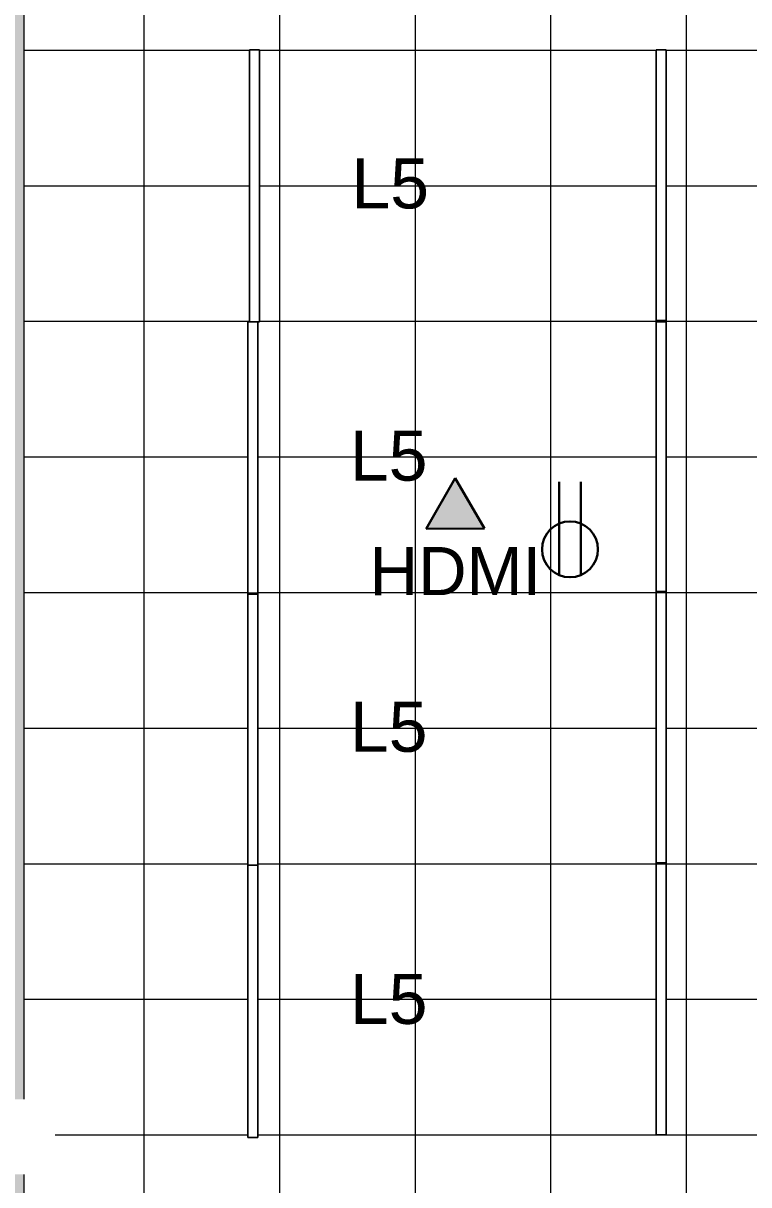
# Model space of a CAD drawing. Header units: inches. Extents: x -24 to 3083, y 122 to 13691.
# Drawn here: x 1251.1 to 1379.6, y 12182.6 to 12388.2 of the extents above; entities that cross this region are included whole.
import ezdxf

# ---------------------------------------------------------------- set-up
doc = ezdxf.new("R2010")
doc.units = ezdxf.units.IN
doc.header["$MEASUREMENT"] = 0
for name, color, linetype, lineweight in [('X2$0$A-ANNO-NOTE', 131, 'Continuous', 9), ('X2$0$A-CLNG', 13, 'Continuous', 13), ('X2$0$A-CLNG-PATT', 13, 'Continuous', 13), ('X2$0$A-DETL-GENF', 92, 'Continuous', 9), ('X2$0$E-LITE-EQPM', 33, 'Continuous', 9), ('X2$0$E-LITE-EQPM-IDEN', 33, 'Continuous', 9), ('X2$0$G-ANNO-DIMS', 111, 'Continuous', 9)]:
    doc.layers.add(name, color=color, linetype=linetype, lineweight=lineweight)
doc.styles.add('X2$0$Arial_3', font='arial.ttf', dxfattribs={"height": 8.85179640718562})
doc.styles.add('X2$0$Swis721 Lt BT', font='swissl.ttf', dxfattribs={"height": 8.51463790446841})

# ---------------------------------------------------------------- blocks, each defined once
blk = doc.blocks.new('X2$0$Lighting-Recessed-Axis-Sculpt - SCR-B4-300-80-35-F-4-V5-FIRST FLOOR')
at = {"layer": 'X2$0$A-DETL-GENF'}
for p, q in [((24.08500000000024, 0.874999999999668), (-24.08499999999975, 0.874999999999668)), ((-24.08499999999975, 0.874999999999668), (-24.08499999999975, -0.8750000000003315)), ((-24.08499999999975, 0.874999999999668), (24.08500000000024, 0.874999999999668)), ((-24.08499999999975, -0.8750000000003315), (-24.08499999999975, 0.874999999999668)), ((24.08500000000024, -0.8750000000003315), (24.08500000000024, 0.874999999999668)), ((24.08500000000024, 0.874999999999668), (24.08500000000024, -0.8750000000003315)), ((-24.08499999999975, -0.8750000000003315), (24.08500000000024, -0.8750000000003315)), ((24.08500000000024, -0.8750000000003315), (-24.08499999999975, -0.8750000000003315))]:
    blk.add_line(p, q, dxfattribs=at)
blk = doc.blocks.new('X2')
at = {"layer": 'X2$0$A-ANNO-NOTE'}
blk.add_hatch(color=256, dxfattribs=at).paths.add_polyline_path([(26264.08741166074, 12298.71286188887), (26269.2329267887, 12307.65179665588), (26274.40151381571, 12298.726182456)], flags=0)
at = {"layer": 'X2$0$A-CLNG-PATT'}
h = blk.add_hatch(dxfattribs=at)
h.set_pattern_fill('FP2_1', color=256, style=0, pattern_type=2)
h.set_pattern_definition([(0, (0, 0), (30.72, 7.68), [1.267, -21.773, 1.267, -21.773, -122.88]), (0, (0, 0), (30.72, 7.68), [-46.08, 1.267, -44.813, 1.267, -21.773, -53.76]), (0, (0, 0), (30.72, 7.68), [-115.2, 1.267, -14.093, 1.267, -37.133]), (120, (11.52, 3.84), (-22.01107510106448, 22.76430040425796), [1.267, -21.773, 1.267, -21.773, -122.88]), (120, (11.52, 3.84), (-22.01107510106448, 22.76430040425796), [-46.07999999999999, 1.267, -44.813, 1.267, -21.773, -53.75999999999999]), (120, (11.52, 3.84), (-22.01107510106448, 22.76430040425796), [-115.2, 1.267, -14.093, 1.267, -37.133]), (240, (15.36, 19.2), (-8.708924898935503, -30.44430040425795), [1.267, -21.773, 1.267, -21.773, -122.88]), (240, (15.36, 19.2), (-8.708924898935503, -30.44430040425795), [-46.08, 1.267, -44.813, 1.267, -21.773, -53.76]), (240, (15.36, 19.2), (-8.708924898935503, -30.44430040425795), [-115.2, 1.267, -14.093, 1.267, -37.133])])
h.paths.add_polyline_path([(25694.33336055828, 12119.16813648421), (25694.33336055828, 12138.40076148421), (25540.30722931332, 12138.40076148421), (25540.30722931332, 12119.16813648421), (25641.98303642479, 12119.16813648421)], flags=0)
h.paths.add_polyline_path([(26192.85965643385, 12119.17263648422), (26332.6414855583, 12119.17263648422), (26332.6414855583, 12138.40076148421), (26192.85965643385, 12138.40076148421), (26192.85965643385, 12428.37745533608), (26438.30722931333, 12463.19617521241), (26438.30722931333, 12138.40076148421), (26351.64148555828, 12138.40076148421), (26351.64148555828, 12119.17263648422), (26456.30722931333, 12119.17263648422), (26456.30722931333, 12483.92983184179), (26192.12609085786, 12446.45360443982), (26192.12609085786, 12475.50955231424), (26164.12609085786, 12475.50955231424), (26164.12609085786, 12474.25955231424), (26159.87609085786, 12474.25955231424), (26159.87609085786, 12475.50955231424), (26136.12609085786, 12475.50955231424), (26136.12609085786, 12438.50955231414), (25892.28144421932, 12403.91824246407), (25891.11037864333, 12403.91826148419), (25891.11037864333, 12441.66413034901), (25865.23537864333, 12441.66413034901), (25865.23537864333, 12440.41413034901), (25860.98537864333, 12440.41413034901), (25860.98537864333, 12441.66413034901), (25835.11037864333, 12441.66413034901), (25835.11037864333, 12403.9182614842), (25515.31948555829, 12403.9182614842), (25515.31948555829, 12365.91851148421), (25530.3067355583, 12365.91851148421), (25530.3067355583, 12341.91851148421), (25515.38386654815, 12341.91851148421), (25515.38386654815, 12141.56399912924), (25533.38386654815, 12141.56399912924), (25533.38386654815, 12385.9182614842), (25835.11037864333, 12385.9182614842), (25835.11037864333, 12138.40076148421), (25751.48073555829, 12138.40076148421), (25751.48073555829, 12119.17263648422), (25852.64148555829, 12119.17263648422), (25852.64148555829, 12136.23013648421), (25860.98537864334, 12136.23013648421), (25860.98537864334, 12137.23069898422), (25865.23537864334, 12137.23069898422), (25865.23537864334, 12136.23013648421), (25871.64148555829, 12136.23013648421), (25871.64148555829, 12119.17263648422), (26092.64148555829, 12119.17263648422), (26092.64148555829, 12138.40076148421), (25892.28144421932, 12138.40076148421), (25892.28144421932, 12385.73800916321), (26131.25109085787, 12419.63778290161), (26131.25109085787, 12138.40076148421), (26111.64148555828, 12138.40076148421), (26111.64148555828, 12119.17263648422), (26159.38198555829, 12119.17263648422), (26159.38198555829, 12136.17263648422), (26159.87609085787, 12136.17263648422), (26159.87609085787, 12137.42263648422), (26164.12609085787, 12137.42263648422), (26164.12609085787, 12136.17263648422), (26164.25698555829, 12136.17263648422), (26164.25698555829, 12119.17263648422)], flags=0)
h.paths.add_polyline_path([(25931.70798530112, 12129.58543204254), (25932.06505871468, 12128.70315536366), (25932.19606615642, 12128.69489912422), (25932.27124627082, 12128.75840315282), (25932.28632521731, 12128.87293912267), (25932.21599848166, 12128.96459070896), (25932.10146251181, 12128.97966965545), (25932.00981092552, 12128.9093429198), (25931.97495106126, 12128.87293912267), (25931.79416457831, 12129.35543204254)], flags=0)
h.paths.add_polyline_path([(26042.49314155113, 12129.58543204254), (26042.20639487322, 12128.87293912267), (26042.13606813757, 12128.96459070896), (26042.02153216772, 12128.97966965545), (26041.92988058143, 12128.9093429198), (26041.91884355664, 12128.78504888775), (26041.98512837058, 12128.70315536366), (26042.09966434044, 12128.68807641717), (26042.19131592673, 12128.75840315282), (26042.4097243455, 12129.35543204254)], flags=0)
h.paths.add_polyline_path([(26000.49091142479, 12125.19715079254), (25932.55564155112, 12125.19715079254), (25932.52439155112, 12125.92918204254), (25931.70798530112, 12125.93152579254), (25931.70798530112, 12129.58543204254), (25932.52439155112, 12129.58543204254), (25932.55972601585, 12130.90696420125), (25932.59506048057, 12130.91643204254), (25938.55564155112, 12130.88518204254), (25938.55564155112, 12131.05543204254), (26035.64548530112, 12131.05543204254), (26035.64548530112, 12130.88518204254), (26041.67432731574, 12130.85529415655), (26041.67673530112, 12129.58543204254), (26042.49314155113, 12129.58543204254), (26042.49314155113, 12125.92918204254), (26041.67673530112, 12125.92590079254), (26041.64548530112, 12125.19715079254), (26011.35478642479, 12125.19715079254)], flags=0)
h.paths.add_polyline_path([(26042.49229151166, 12125.93152579254), (26042.13606813757, 12126.81145872141), (26042.00506069583, 12126.81971496085), (26041.92988058143, 12126.75621093226), (26041.91480163494, 12126.64167496241), (26041.98512837058, 12126.55002337612), (26042.09966434044, 12126.53494442962), (26042.19131592673, 12126.60527116527), (26042.22617579099, 12126.64167496241), (26042.40819173374, 12126.15590079254)], flags=0)
h.paths.add_polyline_path([(25931.7088634867, 12125.93152579254), (25931.99473197903, 12126.64167496241), (25932.06505871468, 12126.55002337612), (25932.17959468453, 12126.53494442962), (25932.27124627082, 12126.60527116527), (25932.28632521731, 12126.71980713512), (25932.20861027976, 12126.81451901484), (25932.10146251181, 12126.82653766791), (25932.00981092552, 12126.75621093226), (25931.7902124515, 12126.15590079254)], flags=0)
h.paths.add_polyline_path([(26041.82330046191, 12127.54742840258), (26041.97170707145, 12127.608900433), (26042.03317910187, 12127.75730704254), (26041.97170707145, 12127.90571365207), (26041.82330046191, 12127.96718568249), (26041.67673530112, 12127.90571365207), (26041.71836114194, 12127.57554680862), (26041.76897987273, 12127.55457984382)], flags=0)
h.paths.add_polyline_path([(25932.37782639033, 12127.54742840258), (25932.52439155112, 12127.608900433), (25932.48276571032, 12127.93906727645), (25932.32350580116, 12127.96003424126), (25932.19606615642, 12127.86224636251), (25932.17509919162, 12127.70298645335), (25932.27288707036, 12127.57554680862), (25932.32350580116, 12127.55457984382)], flags=0)
h.paths.add_polyline_path([(25523.7269855583, 12190.41387625682), (25524.60926223717, 12190.77094967037), (25524.61751847661, 12190.90195711211), (25524.55401444801, 12190.97713722651), (25524.43947847816, 12190.992216173), (25524.34782689187, 12190.92188943735), (25524.33274794538, 12190.8073534675), (25524.40307468103, 12190.71570188121), (25524.43947847816, 12190.68084201695), (25523.9569855583, 12190.50005553399)], flags=0)
h.paths.add_polyline_path([(25523.72698555829, 12301.19903250681), (25524.43947847816, 12300.91228582891), (25524.34782689187, 12300.84195909326), (25524.33274794538, 12300.72742312341), (25524.40307468103, 12300.63577153712), (25524.51761065088, 12300.62069259062), (25524.60926223717, 12300.69101932628), (25524.62434118366, 12300.80555529613), (25524.55401444801, 12300.89720688242), (25524.29792050173, 12300.99196382171)], flags=0)
h.paths.add_polyline_path([(25527.38323555829, 12301.19903250681), (25526.50095887942, 12300.84195909326), (25526.49270263997, 12300.71095165151), (25526.55620666857, 12300.63577153712), (25526.67074263842, 12300.62069259062), (25526.76239422471, 12300.69101932628), (25526.77747317121, 12300.80555529613), (25526.70714643555, 12300.89720688242), (25526.67074263842, 12300.93206674668), (25527.27071402574, 12301.15687153141)], flags=0)
h.paths.add_polyline_path([(25526.67074263842, 12190.41387625681), (25523.7269855583, 12190.41387625682), (25523.72698555829, 12191.23028250681), (25522.40545339958, 12191.26561697154), (25522.39598555829, 12191.30095143626), (25522.3819855583, 12197.26153250681), (25522.25698555829, 12197.26153250681), (25522.25698555829, 12294.35137625681), (25522.42723555829, 12294.35137625681), (25522.45712139924, 12300.38021827144), (25523.72698555829, 12300.38262625681), (25523.72698555829, 12301.19903250681), (25527.38323555829, 12301.19903250681), (25527.3865168083, 12300.38262625681), (25528.11526680829, 12300.35137625681), (25528.11526680829, 12191.26153250681), (25527.38323555829, 12191.23028250681), (25527.38089180829, 12190.41387625681), (25526.70714643555, 12190.41387625681)], flags=0)
h.paths.add_polyline_path([(25527.38089180829, 12190.41475444238), (25526.67074263842, 12190.70062293472), (25526.76239422471, 12190.77094967037), (25526.77747317121, 12190.88548564022), (25526.70714643555, 12190.97713722651), (25526.59261046571, 12190.992216173), (25526.49789858599, 12190.91450123545), (25526.48587993293, 12190.8073534675), (25526.55620666857, 12190.71570188121), (25527.15651680829, 12190.49610340719)], flags=0)
h.paths.add_polyline_path([(25525.55511055829, 12190.87383870607), (25525.70351716783, 12190.93531073649), (25525.76498919825, 12191.08371734603), (25525.70351716783, 12191.23028250681), (25525.37335032438, 12191.18865666601), (25525.35238335957, 12191.02939675685), (25525.45017123832, 12190.90195711211), (25525.50078996912, 12190.88099014731)], flags=0)
h.paths.add_polyline_path([(26446.26715643386, 12262.5432614842), (26447.14943311273, 12262.90033489776), (26447.15768935217, 12263.0313423395), (26447.09418532357, 12263.1065224539), (26446.97964935372, 12263.12160140039), (26446.88799776743, 12263.05127466474), (26446.87291882094, 12262.93673869489), (26446.94324555659, 12262.8450871086), (26446.97964935372, 12262.81022724433), (26446.49715643386, 12262.62944076138)], flags=0)
h.paths.add_polyline_path([(26446.26715643385, 12373.3284177342), (26446.97964935372, 12373.0416710563), (26446.88799776743, 12372.97134432065), (26446.87291882094, 12372.8568083508), (26446.94324555659, 12372.76515676451), (26447.06753958864, 12372.75411973972), (26447.14943311273, 12372.82040455366), (26447.16451205922, 12372.93494052351), (26447.09418532357, 12373.0265921098), (26446.49715643386, 12373.24500052858)], flags=0)
h.paths.add_polyline_path([(26447.06753958864, 12262.5432614842), (26446.26715643386, 12262.5432614842), (26446.26715643385, 12263.3596677342), (26444.94562427514, 12263.39500219893), (26444.93615643385, 12263.43033666365), (26444.92215643385, 12269.3909177342), (26444.79715643385, 12269.3909177342), (26444.79715643385, 12366.4807614842), (26444.96740643386, 12366.4807614842), (26444.9972922748, 12372.50960349882), (26446.26715643385, 12372.5120114842), (26446.26715643385, 12373.3284177342), (26449.92340643385, 12373.3284177342), (26449.92668768386, 12372.5120114842), (26450.65543768385, 12372.4807614842), (26450.65543768385, 12263.3909177342), (26449.92340643385, 12263.3596677342), (26449.92106268385, 12262.5432614842), (26447.12061168809, 12262.5432614842)], flags=0)
h.paths.add_polyline_path([(26449.92106268385, 12262.54413966977), (26449.21091351398, 12262.83000816211), (26449.30256510027, 12262.90033489776), (26449.31764404677, 12263.01487086761), (26449.24731731111, 12263.1065224539), (26449.13278134127, 12263.12160140039), (26449.03806946155, 12263.04388646284), (26449.02605080849, 12262.93673869489), (26449.09637754413, 12262.8450871086), (26449.69668768386, 12262.62548863458)], flags=0)
h.paths.add_polyline_path([(26448.09528143385, 12263.00322393346), (26448.24368804339, 12263.06469596387), (26448.30516007381, 12263.21310257341), (26448.24368804339, 12263.3596677342), (26447.91352119994, 12263.31804189339), (26447.89255423513, 12263.15878198423), (26447.99034211388, 12263.0313423395), (26448.04096084468, 12263.0103753747)], flags=0)
h.paths.add_polyline_path([(25525.70351716783, 12300.38262625681), (25525.73687079221, 12300.42425209762), (25525.75783775701, 12300.58351200678), (25525.66004987827, 12300.71095165151), (25525.50078996912, 12300.73191861632), (25525.37335032438, 12300.63413073758), (25525.35238335957, 12300.47487082842), (25525.40670394876, 12300.38262625681), (25525.66004987827, 12300.38262625681)], flags=0)
h.paths.add_polyline_path([(26448.20022075383, 12372.5120114842), (26448.27704166777, 12372.55363732501), (26448.29800863258, 12372.71289723417), (26448.20022075383, 12372.8403368789), (26448.04096084468, 12372.86130384371), (26447.91352119994, 12372.76351596497), (26447.89255423513, 12372.60425605581), (26447.94687482432, 12372.5120114842), (26447.99034211388, 12372.5120114842)], flags=0)
h.paths.add_polyline_path([(26449.17184742763, 12372.74493467017), (26449.27857796041, 12372.78914390437), (26449.32278719461, 12372.89587443715), (26449.27857796041, 12373.00260496994), (26449.24731731111, 12373.07509220417), (26449.04112975498, 12372.97134432065), (26449.03287351553, 12372.8403368789), (26449.09637754413, 12372.76515676451), (26449.13278134127, 12372.75007781801)], flags=0)
h.paths.add_polyline_path([(25882.21559310364, 12404.16413034901), (25844.00516418303, 12404.16413034901), (25844.00516418303, 12408.41413034901), (25882.21559310364, 12408.41413034901), (25882.21559310364, 12404.664130349)], flags=0)
h.paths.add_polyline_path([(25882.21559310364, 12408.66413034901), (25844.00516418303, 12408.66413034901), (25844.00516418303, 12412.91413034901), (25882.21559310364, 12412.91413034901), (25882.21559310364, 12411.06395592318)], flags=0)
h.paths.add_polyline_path([(25882.21559310364, 12413.24746368234), (25844.00516418303, 12413.24746368234), (25844.00516418303, 12417.49746368234), (25882.21559310364, 12417.49746368234)], flags=0)
h.paths.add_polyline_path([(25855.6274669072, 12417.74746368234), (25844.00516418303, 12417.74746368234), (25844.00516418303, 12421.99746368234), (25882.21559310364, 12421.99746368234), (25882.21559310364, 12417.74746368234), (25859.26053642479, 12417.74746368234)], flags=0)
h.paths.add_polyline_path([(25882.21559310364, 12422.33079701567), (25844.00516418303, 12422.33079701567), (25844.00516418303, 12426.58079701567), (25882.21559310364, 12426.58079701567)], flags=0)
h.paths.add_polyline_path([(25859.26053642479, 12426.83079701567), (25844.00516418303, 12426.83079701567), (25844.00516418303, 12431.08079701567), (25882.21559310364, 12431.08079701567), (25882.21559310364, 12426.83079701567), (25869.10355533661, 12426.83079701567)], flags=0)
h.paths.add_polyline_path([(25875.9034164707, 12431.41413034901), (25844.00516418303, 12431.41413034901), (25844.00516418303, 12435.66413034901), (25882.21559310364, 12435.66413034901), (25882.21559310364, 12431.41413034901)], flags=0)
h.paths.add_polyline_path([(25859.26053642479, 12435.91413034901), (25844.00516418303, 12435.91413034901), (25844.00516418303, 12440.16413034901), (25882.21559310364, 12440.16413034901), (25882.21559310364, 12435.91413034901)], flags=0)
h.paths.add_polyline_path([(26167.12609085787, 12438.00955231424), (26140.79253361849, 12438.00955231424), (26140.79253361849, 12442.25955231424), (26183.20964809724, 12442.25955231424), (26183.20964809724, 12438.00955231424)], flags=0)
h.paths.add_polyline_path([(26140.79253361849, 12442.50955231424), (26140.79253361849, 12446.75955231424), (26183.20964809724, 12446.75955231424), (26183.20964809724, 12442.50955231424), (26163.44903642479, 12442.50955231424)], flags=0)
h.paths.add_polyline_path([(26140.79253361849, 12447.09288564757), (26140.79253361849, 12451.34288564757), (26183.20964809724, 12451.34288564757), (26183.20964809724, 12447.09288564757), (26163.44903642479, 12447.09288564757)], flags=0)
h.paths.add_polyline_path([(26163.44903642479, 12451.59288564757), (26140.79253361849, 12451.59288564757), (26140.79253361849, 12455.84288564757), (26183.20964809724, 12455.84288564757), (26183.20964809724, 12451.59288564757), (26182.22107076084, 12451.59288564757)], flags=0)
h.paths.add_polyline_path([(26140.79253361849, 12456.17621898091), (26140.79253361849, 12460.42621898091), (26183.20964809724, 12460.42621898091), (26183.20964809724, 12456.17621898091), (26163.44903642479, 12456.17621898091)], flags=0)
h.paths.add_polyline_path([(26183.20964809724, 12460.67621898091), (26140.79253361849, 12460.67621898091), (26140.79253361849, 12464.92621898091), (26183.20964809724, 12464.92621898091), (26183.20964809724, 12463.19617521236)], flags=0)
h.paths.add_polyline_path([(26140.79253361849, 12465.25955231424), (26140.79253361849, 12469.50955231424), (26183.20964809724, 12469.50955231424), (26183.20964809724, 12465.25955231424), (26155.88108224486, 12465.25955231424)], flags=0)
h.paths.add_polyline_path([(26183.20964809724, 12469.75955231424), (26140.79253361849, 12469.75955231424), (26140.79253361849, 12474.00955231424), (26183.20964809724, 12474.00955231424), (26183.20964809724, 12470.05145592319)], flags=0)
h = blk.add_hatch(dxfattribs=at)
h.set_pattern_fill('FP2_66', color=256, style=0, pattern_type=2)
h.set_pattern_definition([(90, (26256.547, 12287.401), (24, -1.469576158976824e-15), []), (0, (26256.547, 12287.401), (0, -24), [])])
h.paths.add_polyline_path([(26192.85965643385, 12138.40076148421), (26438.30722931333, 12138.40076148421), (26438.30722931333, 12463.19617521241), (26192.85965643385, 12428.37745533608), (26192.85965643385, 12191.40576139876)], flags=0)
h.paths.add_polyline_path([(26232.52809893603, 12190.96699323265), (26232.52809893604, 12335.30063648421), (26234.27809893604, 12335.30063648421), (26234.27809893603, 12190.96699323265)], flags=0)
h.paths.add_polyline_path([(26306.54686710214, 12191.40576139876), (26304.79686710214, 12191.40576139876), (26304.79686710214, 12383.48576148422), (26306.54686710214, 12383.48576148422), (26306.54686710214, 12239.40576139876)], flags=0)
h.paths.add_polyline_path([(26378.54686710214, 12191.40576139876), (26376.79686710214, 12191.40576139876), (26376.79686710214, 12287.13063648421), (26376.52809893604, 12287.13063648421), (26376.52809893604, 12335.30063648421), (26378.27809893604, 12335.30063648421), (26378.27809893604, 12287.57576139876), (26378.54686710214, 12287.57576139876), (26378.54686710214, 12204.60770592318)], flags=0)
h.paths.add_polyline_path([(26234.54686710214, 12335.31576148422), (26232.79686710214, 12335.31576148422), (26232.79686710214, 12383.48576148422), (26234.54686710214, 12383.48576148422)], flags=0)
h.paths.add_polyline_path([(26376.79686710214, 12335.31576148422), (26376.79686710214, 12383.48576148422), (26378.54686710214, 12383.48576148422), (26378.54686710214, 12335.31576148422), (26378.27809893604, 12335.31576148422)], flags=0)
at = {"layer": 'X2$0$A-ANNO-NOTE'}
for p, q in [((26269.23292678868, 12307.65179665587), (26264.08741166071, 12298.71286188886)), ((26274.40151381569, 12298.72618245599), (26269.23292678868, 12307.65179665587)), ((26264.08741166071, 12298.71286188886), (26274.40151381569, 12298.72618245599))]:
    blk.add_line(p, q, dxfattribs=at)
at = {"layer": 'X2$0$A-ANNO-NOTE', "lineweight": 30}
for p, q in [((26269.23292678868, 12307.65179665587), (26264.08741166071, 12298.71286188886)), ((26269.23292678868, 12307.65179665587), (26274.40151381569, 12298.72618245599)), ((26287.60551466473, 12307.01121885235), (26287.62685851854, 12290.48469362851)), ((26291.43802915109, 12307.01616850921), (26291.4593730049, 12290.48964328537)), ((26274.40151381569, 12298.72618245599), (26264.08741166071, 12298.71286188886))]:
    blk.add_line(p, q, dxfattribs=at)
blk.add_circle((26289.53722135266, 12295.05120365719), 4.95000000000379, dxfattribs=at)
at = {"layer": 'X2$0$A-CLNG'}
blk.add_line((26192.85965643383, 12428.37745533602), (26192.85965643383, 12138.4007614842), dxfattribs=at)
at = {"layer": 'X2$0$E-LITE-EQPM'}
for p, rotation in [((26233.67186710211, 12359.4007614842), 89.99999999999999), ((26305.67186710211, 12359.4007614842), 89.99999999999999), ((26233.40309893601, 12311.2156364842), 270), ((26305.67186710211, 12311.48576146369), 89.99999999999999), ((26233.403098936, 12263.22199323264), 89.99999999999999), ((26305.67186710211, 12263.49076139874), 89.99999999999999), ((26305.67186710211, 12215.49076139874), 89.99999999999999), ((26233.403098936, 12215.05199323264), 89.99999999999999)]:
    blk.add_blockref('X2$0$Lighting-Recessed-Axis-Sculpt - SCR-B4-300-80-35-F-4-V5-FIRST FLOOR', p, dxfattribs=dict(at, rotation=rotation))
at = {"layer": 'X2$0$A-ANNO-NOTE', "insert": (26269.24901863547, 12295.47161152327), "char_height": 8.51463790446841, "width": 34.88399999999999, "attachment_point": 2, "rotation": 0.0739969258825061, "line_spacing_factor": 1.006669768884753, "style": 'X2$0$Swis721 Lt BT'}
blk.add_mtext('HDMI', dxfattribs=at)
at = {"layer": 'X2$0$E-LITE-EQPM-IDEN', "char_height": 8.85179640718562, "width": 16.41599999999998, "attachment_point": 2, "line_spacing_factor": 0.9385317878468563, "style": 'X2$0$Arial_3'}
for insert in [(26257.70405678442, 12364.25101184412), (26257.43528861832, 12316.06588684411), (26257.43528861831, 12268.07224359255), (26257.43528861831, 12219.90224359255)]:
    blk.add_mtext('L5', dxfattribs=dict(at, insert=insert))
at = {"layer": 'X2$0$G-ANNO-DIMS', "insert": (26158.70985729014, 12195.46914141164), "char_height": 8.85179640718563, "width": 37.476, "attachment_point": 1, "line_spacing_factor": 0.9385317878468562, "style": 'X2$0$Arial_3', "bg_fill": 3, "box_fill_scale": 1.25, "bg_fill_color": 0, "bg_fill_transparency": 0}
blk.add_mtext('9\' - 0"', dxfattribs=at)

msp = doc.modelspace()

# ---------------------------------------------------------------- block references
at = {"color": 253, "lineweight": 5}
msp.add_blockref('X2', (-24941.60159030255, 0), dxfattribs=at)

doc.saveas('drawing.dxf')
